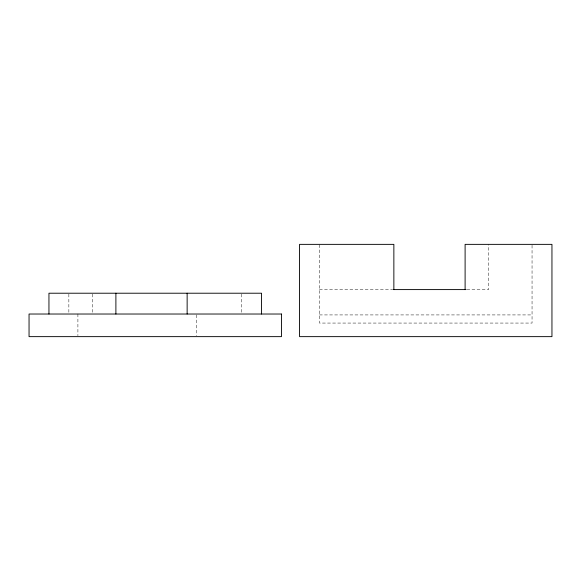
<?xml version="1.0" encoding="UTF-8"?>
<svg xmlns="http://www.w3.org/2000/svg" width="581" height="581" viewBox="0 0 581 581"><rect width="100%" height="100%" fill="white"/><g stroke="black" fill="none" stroke-linecap="round" stroke-linejoin="round"><path stroke-width="0.44" stroke-dasharray="2.9 2.18" d="M319.448 289.592L392.727 289.592M466.913 289.592L488.621 289.592L488.621 244.361M319.448 314.924L532.051 314.924M532.051 245.269L532.051 323.065L319.448 323.065L319.448 244.361M241.645 294.117L241.645 313.115M196.414 314.924L196.414 335.731M92.379 294.117L92.379 313.115M77.905 314.023L77.905 335.731M68.856 294.117L68.856 313.115"/><path stroke-width="0.87" d="M393.635 289.592L466.006 289.592M465.105 289.592L465.105 244.361L551.95 244.361L551.95 336.639L299.549 336.639L299.549 244.361L393.86 244.361L393.86 289.592M261.552 314.023L261.552 293.216L48.949 293.216L48.949 314.023M187.14 293.216L187.14 314.023M115.895 293.216L115.895 314.023M281.451 314.023L29.05 314.023L29.05 336.639L281.451 336.639L281.451 314.023"/></g></svg>
